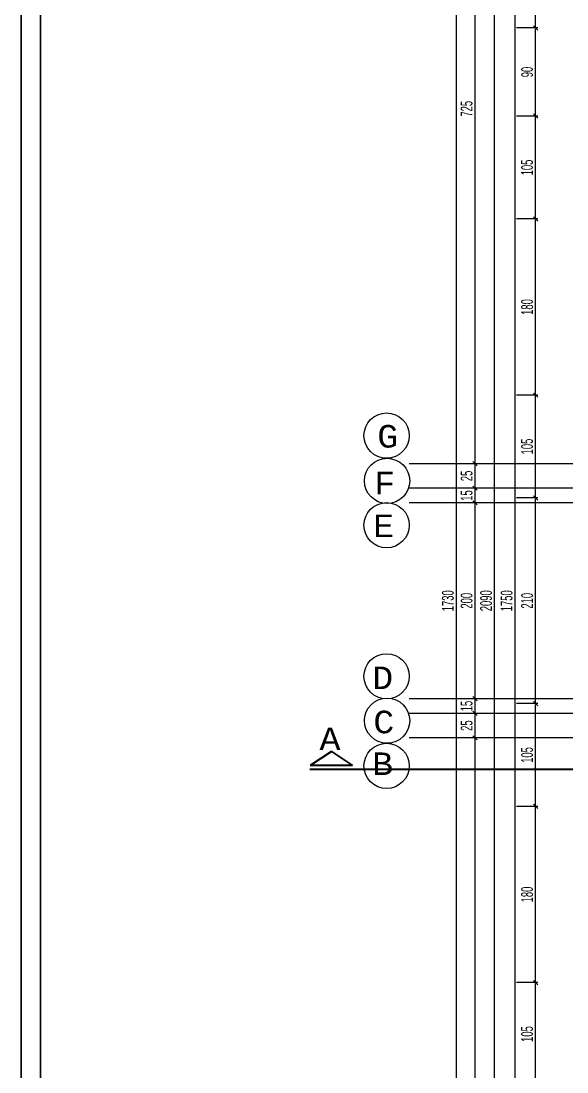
# Model space of a CAD drawing. Header units: inches. Extents: x -7543 to -822, y 102837 to 190349.
# Drawn here: x -830.1704 to -830.059, y 102836.8892 to 102837.1038 of the extents above; entities that cross this region are included whole.
import ezdxf

# ---------------------------------------------------------------- set-up
doc = ezdxf.new("R2010")
doc.units = ezdxf.units.IN
doc.header["$MEASUREMENT"] = 0
doc.linetypes.add('DASHDOTX2', pattern=[2, 1, -0.5, 0, -0.5])
doc.linetypes.add('DASHED', pattern=[19.05, 12.7, -6.35])
for name, color, linetype, lineweight in [('AKS', 1, 'Continuous', 25), ('ICOL', 55, 'Continuous', 25), ('KESİT', 7, 'Continuous', 40)]:
    doc.layers.add(name, color=color, linetype=linetype, lineweight=lineweight)
doc.layers.add('DUVAR', color=7, linetype='Continuous', lineweight=35, true_color=0xfc4642)
doc.styles.add('ISIM', font='monos.ttf', dxfattribs={"width": 1.1, "height": 200})
doc.styles.add('OLCU', font='tromand.shx', dxfattribs={"width": 0.6, "height": 12})

# ---------------------------------------------------------------- blocks, each defined once
blk = doc.blocks.new('D')
at = {"layer": 'ICOL'}
for p, q in [((2.8, 2.8), (-2.8, -2.8)), ((0, 3), (0, -25))]:
    blk.add_line(p, q, dxfattribs=at)
blk = doc.blocks.new('E')
at = {"layer": 'ICOL'}
for p, q in [((0, -3), (0, 25)), ((-2.8, -2.8), (2.8, 2.8))]:
    blk.add_line(p, q, dxfattribs=at)

msp = doc.modelspace()

# ---------------------------------------------------------------- linework, layer by layer
at = {"layer": 'AKS', "linetype": 'DASHDOTX2', "ltscale": 10}
for p, q in [((-829.72053, 102837.01343), (-830.09114, 102837.01343)), ((-830.09216, 102837.00692), (-830.09217, 102837.00692)), ((-829.72053, 102837.00843), (-830.09114, 102837.00843)), ((-829.72053, 102837.00543), (-830.09114, 102837.00543)), ((-829.72053, 102836.96543), (-830.09114, 102836.96543)), ((-829.72053, 102836.96243), (-830.09114, 102836.96243)), ((-829.72053, 102836.95743), (-830.09114, 102836.95743))]:
    msp.add_line(p, q, dxfattribs=at)
at = {"layer": 'AKS', "color": 0}
for centre in [(-830.09576, 102837.01917), (-830.09567, 102837.00992), (-830.09576, 102837.00086), (-830.09576, 102836.97), (-830.09567, 102836.96094), (-830.09576, 102836.9517)]:
    msp.add_circle(centre, 0.00462, dxfattribs=at)
at = {"layer": 'DUVAR'}
for p, q in [((-830.17036, 102836.66908), (-830.17036, 102837.43546)), ((-830.17036, 102836.66908), (-830.17036, 102837.43546)), ((-830.16636, 102836.66908), (-830.16636, 102837.43546)), ((-830.16636, 102836.66908), (-830.16636, 102837.43546))]:
    msp.add_line(p, q, dxfattribs=at)
at = {"layer": 'ICOL'}
for p, q in [((-830.07372, 102836.77659), (-830.07372, 102837.19427)), ((-830.06954, 102836.81059), (-830.06954, 102837.16027)), ((-830.08152, 102836.81259), (-830.08152, 102837.15827)), ((-830.0777, 102837.01359), (-830.0777, 102837.15827)), ((-830.06536, 102837.10259), (-830.06536, 102837.13827)), ((-830.06536, 102837.08459), (-830.06536, 102837.10227)), ((-830.06536, 102837.06359), (-830.06536, 102837.08427)), ((-830.06536, 102837.02759), (-830.06536, 102837.06327)), ((-830.06536, 102837.00659), (-830.06536, 102837.02727)), ((-830.0777, 102837.00859), (-830.0777, 102837.01327)), ((-830.0777, 102837.00559), (-830.0777, 102837.00827)), ((-830.0777, 102836.96559), (-830.0777, 102837.00527)), ((-830.06536, 102836.96459), (-830.06536, 102837.00627)), ((-830.0777, 102836.96259), (-830.0777, 102836.96527)), ((-830.06536, 102836.94359), (-830.06536, 102836.96427)), ((-830.0777, 102836.95759), (-830.0777, 102836.96227)), ((-830.0777, 102836.81259), (-830.0777, 102836.95727)), ((-830.06536, 102836.90759), (-830.06536, 102836.94327)), ((-830.06536, 102836.88659), (-830.06536, 102836.90727))]:
    msp.add_line(p, q, dxfattribs=at)
at = {"layer": 'KESİT'}
for p, q in [((-830.10704, 102836.95466), (-830.11138, 102836.95177)), ((-830.10704, 102836.95466), (-830.10269, 102836.95177)), ((-830.10269, 102836.95177), (-830.11138, 102836.95177))]:
    msp.add_line(p, q, dxfattribs=at)
at = {"layer": 'KESİT', "linetype": 'DASHED'}
msp.add_line((-829.97029, 102836.95098), (-830.1114, 102836.95098), dxfattribs=at)

# ---------------------------------------------------------------- block references
at = {"layer": 'ICOL', "xscale": 0.000155999994603917, "yscale": 0.000155999994603917, "zscale": 0.000155999994603917}
for name, p, rotation in [('D', (-830.06536, 102837.10243), 270), ('E', (-830.06536, 102837.10243), 90), ('D', (-830.06536, 102837.08443), 270), ('E', (-830.06536, 102837.08443), 90), ('D', (-830.06536, 102837.06343), 270), ('E', (-830.06536, 102837.06343), 90), ('D', (-830.06536, 102837.02743), 270), ('E', (-830.06536, 102837.02743), 90), ('D', (-830.0777, 102837.01343), 270), ('E', (-830.0777, 102837.01343), 90), ('D', (-830.0777, 102837.00843), 270), ('E', (-830.0777, 102837.00843), 90), ('D', (-830.06536, 102837.00643), 270), ('E', (-830.06536, 102837.00643), 90), ('D', (-830.0777, 102837.00543), 270), ('E', (-830.0777, 102837.00543), 90), ('D', (-830.0777, 102836.96543), 270), ('E', (-830.0777, 102836.96543), 90), ('D', (-830.06536, 102836.96443), 270), ('E', (-830.06536, 102836.96443), 90), ('D', (-830.0777, 102836.96243), 270), ('E', (-830.0777, 102836.96243), 90), ('D', (-830.0777, 102836.95743), 270), ('E', (-830.0777, 102836.95743), 90), ('D', (-830.06536, 102836.94343), 270), ('E', (-830.06536, 102836.94343), 90), ('D', (-830.06536, 102836.90743), 270), ('E', (-830.06536, 102836.90743), 90)]:
    msp.add_blockref(name, p, dxfattribs=dict(at, rotation=rotation))

# ---------------------------------------------------------------- texts
at = {"layer": 'AKS', "style": 'ISIM', "width": 1.1}
for s, p in [('G', (-830.09768, 102837.01672)), ('F', (-830.0983, 102837.00715)), ('E', (-830.09852, 102836.99843)), ('D', (-830.09872, 102836.96738)), ('C', (-830.09849, 102836.95836)), ('A', (-830.10947, 102836.95492)), ('B', (-830.09873, 102836.94983))]:
    msp.add_text(s, height=0.00462, dxfattribs=at).set_placement(p)
at = {"layer": 'ICOL', "char_height": 0.0024, "attachment_point": 5, "rotation": 90, "style": 'OLCU'}
for s, insert in [('\\A1;90', (-830.06709, 102837.09343)), ('\\A1;725', (-830.07943, 102837.08593)), ('\\A1;105', (-830.06709, 102837.07393)), ('\\A1;180', (-830.06709, 102837.04543)), ('\\A1;105', (-830.06709, 102837.01693)), ('\\A1;25', (-830.07943, 102837.01093)), ('\\A1;15', (-830.07943, 102837.00693)), ('\\A1;1730', (-830.08325, 102836.98543)), ('\\A1;200', (-830.07943, 102836.98543)), ('\\A1;2090', (-830.07545, 102836.98543)), ('\\A1;1750', (-830.07127, 102836.98543)), ('\\A1;210', (-830.06709, 102836.98543)), ('\\A1;15', (-830.07943, 102836.96393)), ('\\A1;25', (-830.07943, 102836.95993)), ('\\A1;105', (-830.06709, 102836.95393)), ('\\A1;180', (-830.06709, 102836.92543)), ('\\A1;105', (-830.06709, 102836.89693))]:
    msp.add_mtext(s, dxfattribs=dict(at, insert=insert))

doc.saveas('drawing.dxf')
